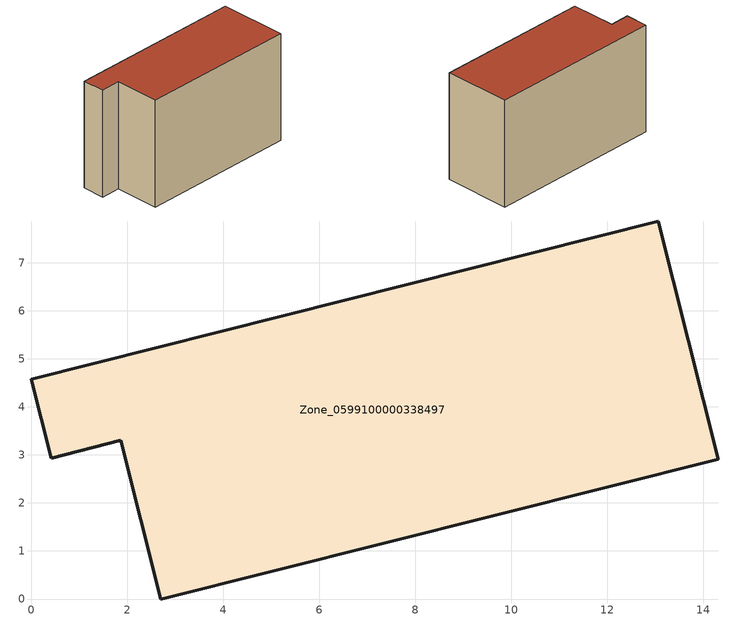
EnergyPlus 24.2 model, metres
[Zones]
Zone_0599100000338497
 floor ground (C_G): 1.86,3.31 0.42,2.93 0,4.58 13.06,7.87 14.31,2.92 2.7,0 z0
 wall outside (C_F): 13.06,7.87 0,4.58 0.42,2.93 1.86,3.31 2.7,0 14.31,2.92 13.06,7.87 z0:8.28
 roof outside (C_R): 2.7,0 14.31,2.92 13.06,7.87 0,4.58 0.42,2.93 1.86,3.31 z8.28
[BUILDING]
Pand.0599100000338497: North Axis=0; Terrain=City; Loads Convergence Tolerance Value=0.04; Temperature Convergence Tolerance Value=0.4; Solar Distribution=FullExterior; Maximum Number of Warmup Days=25; Minimum Number of Warmup Days=1
[Site:Location]
Rotterdam.The.Hague.AP_ZH_NLD Design_Conditions: Latitude=51.96; Longitude=4.45; Time Zone=1; Elevation=-4.5
[SITE:GROUNDTEMPERATURE:BUILDINGSURFACE]
18, 18, 18, 18, 18, 18, 18, 18, 18, 18, 18, 18
[MATERIAL] Thermal Absorptance=0.9; Solar Absorptance=0.7; Visible Absorptance=0.7
Name | Roughness | Thickness | Conductivity | Density | Specific Heat
G.TI.1992-2005 | MediumSmooth | 0.15 | 0.06 | 540 | 1210
F.TI.1992-2005 | Rough | 0.3 | 0.12 | 1920 | 840
R.TI.1992-2005 | MediumRough | 0.2 | 0.08 | 1500 | 1000
[CONSTRUCTION]
C_G: G.TI.1992-2005
C_F: F.TI.1992-2005
C_R: R.TI.1992-2005
[ZONE]
Zone_0599100000338497: Type=1; Multiplier=1; Ceiling Height=Autocalculate; Volume=Autocalculate; Floor Area=autocalculate; Part of Total Floor Area=Yes
[ZONEINFILTRATION:DESIGNFLOWRATE]
Infil_Zone_0599100000338497: Zone or ZoneList or Space or SpaceList=Zone_0599100000338497; Schedule=AlwaysOn; Design Flow Rate Calculation Method=Flow/Area; Flow Rate per Floor Area=0.0015; Constant Term Coefficient=1; Temperature Term Coefficient=0; Velocity Term Coefficient=0; Velocity Squared Term Coefficient=0
[HVACTEMPLATE:ZONE:IDEALLOADSAIRSYSTEM]
Zone_0599100000338497: Maximum Heating Supply Air Temperature=50; Minimum Cooling Supply Air Temperature=13; Maximum Heating Supply Air Humidity Ratio=0.0156; Minimum Cooling Supply Air Humidity Ratio=0.0077; Heating Limit=NoLimit; Cooling Limit=NoLimit; Dehumidification Control Type=ConstantSensibleHeatRatio; Cooling Sensible Heat Ratio=0.7; Dehumidification Setpoint=60; Humidification Control Type=None; Humidification Setpoint=30; Outdoor Air Method=None; Outdoor Air Flow Rate per Person=0.00944; Outdoor Air Flow Rate per Zone Floor Area=0; Outdoor Air Flow Rate per Zone=0; Demand Controlled Ventilation Type=None; Outdoor Air Economizer Type=NoEconomizer; Heat Recovery Type=None; Sensible Heat Recovery Effectiveness=0.7; Latent Heat Recovery Effectiveness=0.65
[ZONECONTROL:THERMOSTAT]
ThermostatControl_Zone_0599100000338497: Zone or ZoneList=Zone_0599100000338497; Control Type Schedule=DualSetpointControlType; Control 1=Thermostat_Zone_0599100000338497; Temperature Difference Between Cutout And Setpoint=0
[THERMOSTATSETPOINT:DUALSETPOINT]
Thermostat_Zone_0599100000338497: Heating Setpoint Temperature Schedule=HeatingSetpoint_Zone_0599100000338497; Cooling Setpoint Temperature Schedule=CoolingSetpoint_Zone_0599100000338497
[SCHEDULE:COMPACT]
HeatingSetpoint_Zone_0599100000338497: Through: 12/31, For: AllDays, Until: 24:00, 21
CoolingSetpoint_Zone_0599100000338497: Through: 12/31, For: AllDays, Until: 24:00, 24
DualSetpointControlType: Through: 12/31, For: AllDays, Until: 24:00, 4
AlwaysOn: Through: 12/31, For: AllDays, Until: 24:00, 1
